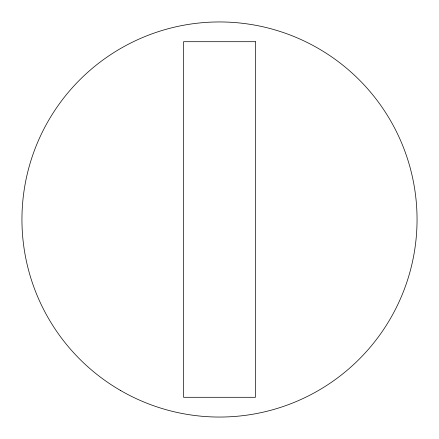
<?xml version="1.0" encoding="UTF-8"?>
<svg xmlns="http://www.w3.org/2000/svg" width="439" height="439" viewBox="0 0 439 439"><rect width="100%" height="100%" fill="white"/><g stroke="black" fill="none" stroke-linecap="round" stroke-linejoin="round"><path stroke-width="0.66" d="M255.454 41.705L183.546 41.705L183.546 397.295L255.454 397.295L255.454 41.705M120.725 390.584A197.55 197.55 0 0 0 417.05 219.5A197.55 197.55 0 0 0 120.725 48.416A197.55 197.55 0 0 0 120.725 390.584"/></g></svg>
